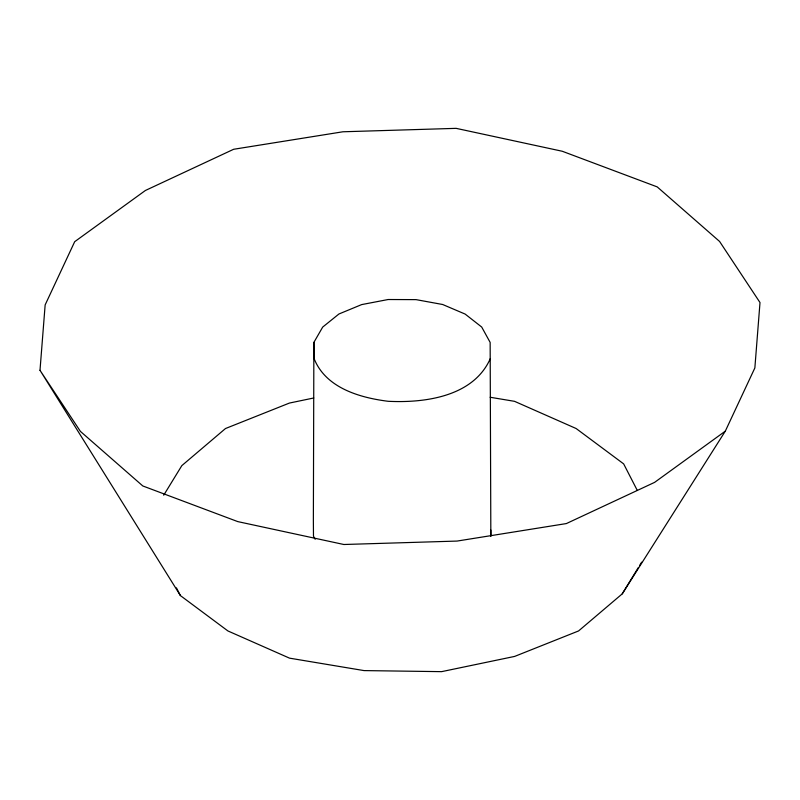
<?xml version="1.0" encoding="UTF-8"?>
<svg xmlns="http://www.w3.org/2000/svg" width="800" height="800" viewBox="0 0 800 800"><rect width="100%" height="100%" fill="white"/><g stroke="black" fill="none" stroke-linecap="round" stroke-linejoin="round"><path stroke-width="1.2" d="M490.8 529.98L490.84 536.22L490.15 342.41L481.7 327.04L465.13 314.07L442.66 304.5L416.05 299.63L388.13 299.52L361.64 304.6L338.94 313.99L322.69 327.09L313.88 342.39L313.37 519.99L313.48 536.21L315.2 539.29M40 370.3L45.15 304.91L74.69 241.69L145.42 190.47L233.65 149.28L342.93 131.78L456.14 128.35L562.25 151.25L657.2 186.89L719.59 241.46L760 302.55L754.86 367.94L725.31 431.15L622.24 593.86L578.57 630.95L514.64 656.42L441.6 671.65L364.03 670.59L289.52 658.15L227.93 630.96L180.41 595.59L40 370.3L80.41 431.39L142.8 485.96L237.75 521.6L343.86 544.5L457.07 541.07L566.36 523.57L654.59 482.38L725.31 431.15M490.34 358.53C473.56 396.59 425.02 403.13 388.16 401.29C359.65 397.7 325.55 387.89 314.07 358.51L313.88 342.39M163.72 495.21L181.83 465.62L225.49 428.53L289.43 403.06L313.77 397.98M622.24 593.86L638.41 567.44M639.7 565.33L641.64 562.16M490.12 397.25L514.54 401.33L576.13 428.52L623.65 463.88L637.23 490.3M176.45 587.89L180.41 595.59"/></g></svg>
